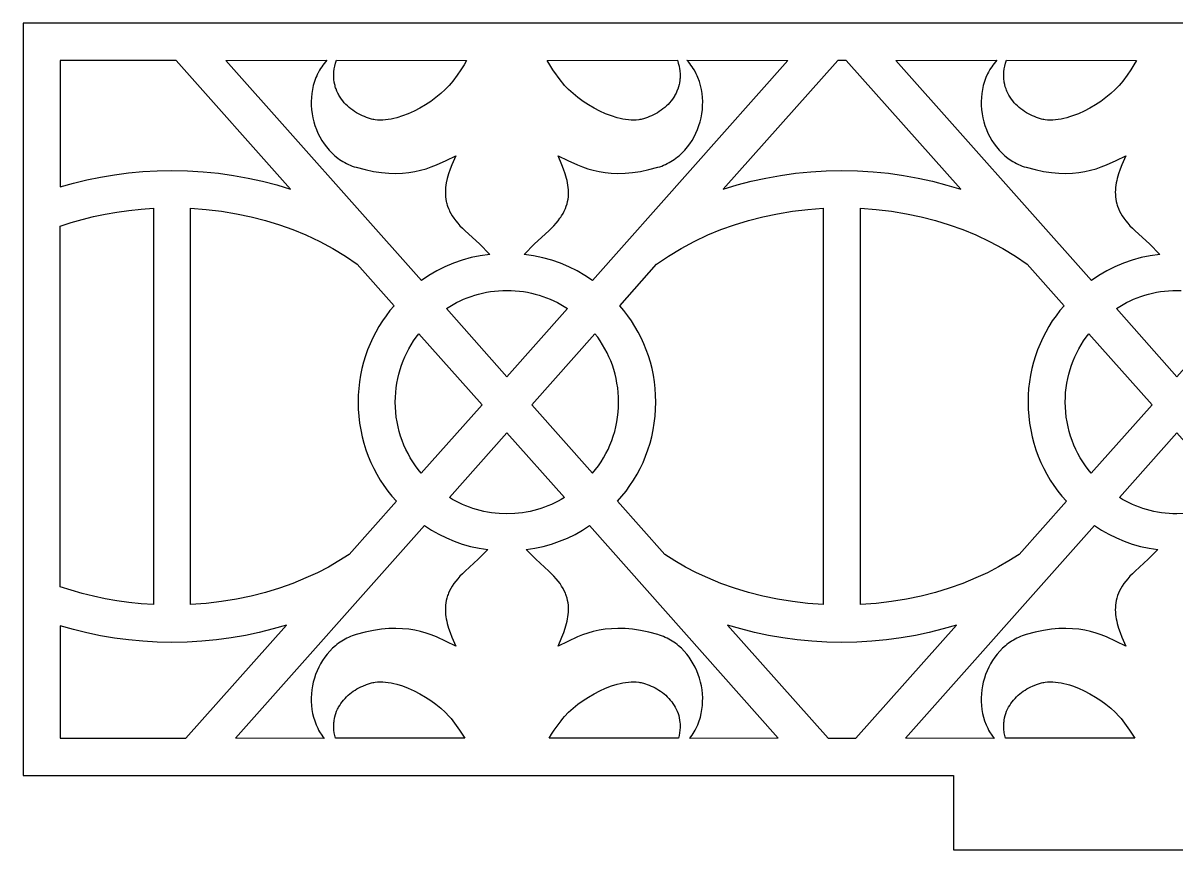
# Model space of a CAD drawing. Extents: x -831 to 1547, y -1426 to -385.
# Drawn here: x -599.54 to -553.04, y -513.42 to -480.12 of the extents above; entities that cross this region are included whole.
import ezdxf

# ---------------------------------------------------------------- set-up
doc = ezdxf.new("R2010")
doc.units = 0
doc.layers.add('CUT', color=18, linetype='CONTINUOUS')

msp = doc.modelspace()

# ---------------------------------------------------------------- linework, layer by layer
at = {"layer": 'CUT'}
for points in [[(-506.538, -480.124), (-599.538, -480.124), (-599.538, -510.424), (-562.038, -510.424), (-562.038, -513.424), (-544.038, -513.424), (-544.038, -510.424), (-506.538, -510.424)], [(-588.754, -486.816), (-593.371, -481.624), (-598.038, -481.624), (-598.038, -486.725), (-597.51, -486.574), (-596.97, -486.441), (-596.42, -486.328), (-595.86, -486.233), (-595.291, -486.159), (-594.714, -486.106), (-594.129, -486.073), (-593.538, -486.062), (-592.906, -486.075), (-592.282, -486.112), (-591.667, -486.173), (-591.062, -486.257), (-590.467, -486.364), (-589.883, -486.493), (-589.312, -486.644)], [(-580.733, -489.444), (-581.112, -489.495), (-581.482, -489.571), (-581.843, -489.67), (-582.194, -489.792), (-582.535, -489.935), (-582.864, -490.1), (-583.181, -490.284), (-583.485, -490.488), (-591.364, -481.624), (-587.293, -481.616), (-587.349, -481.68), (-587.404, -481.746), (-587.455, -481.814), (-587.503, -481.882), (-587.549, -481.953), (-587.592, -482.024), (-587.632, -482.096), (-587.652, -482.133), (-587.661, -482.152), (-587.662, -482.154), (-587.663, -482.156), (-587.664, -482.159), (-587.666, -482.161), (-587.666, -482.163), (-587.668, -482.166), (-587.669, -482.168), (-587.67, -482.17), (-587.705, -482.245), (-587.737, -482.321), (-587.767, -482.397), (-587.794, -482.475), (-587.841, -482.632), (-587.86, -482.712), (-587.877, -482.792), (-587.904, -482.954), (-587.92, -483.117), (-587.927, -483.281), (-587.925, -483.445), (-587.913, -483.61), (-587.892, -483.773), (-587.861, -483.935), (-587.822, -484.095), (-587.774, -484.252), (-587.718, -484.407), (-587.653, -484.557), (-587.58, -484.704), (-587.499, -484.846), (-587.409, -484.982), (-587.312, -485.113), (-587.208, -485.237), (-587.153, -485.297), (-587.096, -485.355), (-586.976, -485.464), (-586.849, -485.566), (-586.783, -485.613), (-586.716, -485.659), (-586.646, -485.702), (-586.575, -485.743), (-586.502, -485.781), (-586.428, -485.816), (-586.352, -485.85), (-586.274, -485.88), (-586.195, -485.908), (-586.114, -485.933), (-585.754, -486.027), (-585.416, -486.097), (-585.097, -486.145), (-584.797, -486.172), (-584.513, -486.18), (-584.245, -486.171), (-583.991, -486.145), (-583.749, -486.106), (-583.519, -486.054), (-583.298, -485.99), (-583.086, -485.917), (-582.881, -485.836), (-582.486, -485.657), (-582.102, -485.464), (-582.254, -485.828), (-582.324, -486.01), (-582.387, -486.193), (-582.441, -486.377), (-582.482, -486.561), (-582.498, -486.653), (-582.51, -486.746), (-582.517, -486.839), (-582.52, -486.933), (-582.519, -487.026), (-582.512, -487.12), (-582.5, -487.215), (-582.482, -487.31), (-582.471, -487.357), (-582.47, -487.363), (-582.47, -487.365), (-582.469, -487.366), (-582.469, -487.367), (-582.469, -487.369), (-582.468, -487.37), (-582.468, -487.372), (-582.467, -487.373), (-582.467, -487.375), (-582.465, -487.381), (-582.459, -487.405), (-582.445, -487.453), (-582.429, -487.5), (-582.393, -487.596), (-582.372, -487.645), (-582.35, -487.693), (-582.3, -487.79), (-582.242, -487.888), (-582.177, -487.986), (-582.103, -488.085), (-582.021, -488.184), (-581.931, -488.284), (-581.832, -488.384), (-581.724, -488.485), (-581.148, -489.02)], [(-586.909, -481.623), (-581.663, -481.625), (-581.768, -481.807), (-581.894, -482.005), (-582.043, -482.223), (-582.219, -482.46), (-582.288, -482.546), (-582.362, -482.632), (-582.524, -482.801), (-582.703, -482.966), (-582.898, -483.125), (-583.104, -483.276), (-583.322, -483.419), (-583.547, -483.55), (-583.778, -483.67), (-584.012, -483.775), (-584.246, -483.864), (-584.479, -483.936), (-584.595, -483.965), (-584.708, -483.989), (-584.821, -484.008), (-584.931, -484.021), (-585.04, -484.029), (-585.145, -484.031), (-585.249, -484.027), (-585.349, -484.017), (-585.397, -484.01), (-585.445, -484.001), (-585.492, -483.99), (-585.538, -483.977), (-585.62, -483.952), (-585.701, -483.923), (-585.783, -483.892), (-585.864, -483.856), (-585.944, -483.818), (-586.023, -483.776), (-586.102, -483.732), (-586.178, -483.683), (-586.253, -483.632), (-586.326, -483.578), (-586.397, -483.521), (-586.466, -483.46), (-586.531, -483.396), (-586.594, -483.33), (-586.653, -483.26), (-586.709, -483.187), (-586.76, -483.111), (-586.809, -483.032), (-586.831, -482.992), (-586.852, -482.95), (-586.891, -482.865), (-586.926, -482.778), (-586.941, -482.733), (-586.954, -482.687), (-586.967, -482.641), (-586.979, -482.593), (-586.997, -482.497), (-587.009, -482.398), (-587.015, -482.295), (-587.015, -482.19), (-587.008, -482.082), (-586.994, -481.972), (-586.974, -481.858), (-586.945, -481.742)], [(-576.591, -490.488), (-576.895, -490.286), (-577.212, -490.104), (-577.542, -489.94), (-577.882, -489.797), (-578.234, -489.676), (-578.595, -489.576), (-578.964, -489.498), (-579.342, -489.444), (-578.927, -489.02), (-578.352, -488.485), (-578.244, -488.384), (-578.145, -488.284), (-578.054, -488.184), (-577.973, -488.085), (-577.9, -487.986), (-577.865, -487.937), (-577.834, -487.888), (-577.776, -487.79), (-577.726, -487.693), (-577.704, -487.645), (-577.683, -487.596), (-577.646, -487.5), (-577.617, -487.405), (-577.593, -487.31), (-577.575, -487.215), (-577.563, -487.12), (-577.557, -487.026), (-577.555, -486.933), (-577.558, -486.839), (-577.566, -486.746), (-577.578, -486.653), (-577.593, -486.561), (-577.613, -486.469), (-577.635, -486.377), (-577.688, -486.193), (-577.752, -486.01), (-577.822, -485.828), (-577.974, -485.464), (-577.59, -485.657), (-577.195, -485.836), (-576.99, -485.917), (-576.777, -485.99), (-576.557, -486.054), (-576.326, -486.106), (-576.085, -486.145), (-575.831, -486.171), (-575.562, -486.18), (-575.279, -486.172), (-574.979, -486.145), (-574.66, -486.097), (-574.322, -486.027), (-573.962, -485.933), (-573.881, -485.908), (-573.802, -485.88), (-573.724, -485.85), (-573.648, -485.816), (-573.574, -485.781), (-573.501, -485.743), (-573.43, -485.702), (-573.36, -485.659), (-573.293, -485.613), (-573.226, -485.566), (-573.162, -485.516), (-573.1, -485.464), (-572.98, -485.355), (-572.868, -485.237), (-572.763, -485.113), (-572.666, -484.982), (-572.577, -484.846), (-572.496, -484.704), (-572.423, -484.557), (-572.358, -484.407), (-572.302, -484.252), (-572.253, -484.095), (-572.214, -483.935), (-572.184, -483.773), (-572.163, -483.61), (-572.151, -483.446), (-572.149, -483.281), (-572.156, -483.117), (-572.172, -482.954), (-572.198, -482.792), (-572.235, -482.632), (-572.281, -482.475), (-572.338, -482.321), (-572.371, -482.245), (-572.406, -482.17), (-572.484, -482.024), (-572.527, -481.953), (-572.573, -481.882), (-572.621, -481.814), (-572.672, -481.746), (-572.726, -481.68), (-572.783, -481.616), (-568.711, -481.624)], [(-578.412, -481.625), (-573.167, -481.623), (-573.131, -481.742), (-573.102, -481.858), (-573.082, -481.972), (-573.074, -482.027), (-573.068, -482.082), (-573.063, -482.137), (-573.061, -482.19), (-573.06, -482.243), (-573.061, -482.295), (-573.062, -482.321), (-573.062, -482.323), (-573.062, -482.324), (-573.062, -482.326), (-573.062, -482.328), (-573.062, -482.329), (-573.062, -482.331), (-573.062, -482.332), (-573.062, -482.334), (-573.062, -482.336), (-573.062, -482.337), (-573.063, -482.339), (-573.063, -482.34), (-573.063, -482.342), (-573.063, -482.344), (-573.063, -482.345), (-573.063, -482.347), (-573.063, -482.348), (-573.063, -482.35), (-573.063, -482.352), (-573.063, -482.353), (-573.063, -482.355), (-573.064, -482.356), (-573.064, -482.358), (-573.064, -482.36), (-573.064, -482.361), (-573.064, -482.363), (-573.064, -482.364), (-573.064, -482.366), (-573.064, -482.367), (-573.065, -482.369), (-573.065, -482.371), (-573.065, -482.372), (-573.065, -482.374), (-573.065, -482.375), (-573.065, -482.377), (-573.065, -482.379), (-573.065, -482.38), (-573.065, -482.382), (-573.066, -482.383), (-573.066, -482.385), (-573.066, -482.391), (-573.066, -482.393), (-573.066, -482.394), (-573.067, -482.396), (-573.067, -482.398), (-573.067, -482.399), (-573.067, -482.401), (-573.067, -482.402), (-573.067, -482.404), (-573.068, -482.405), (-573.068, -482.407), (-573.068, -482.409), (-573.068, -482.41), (-573.068, -482.412), (-573.068, -482.413), (-573.068, -482.415), (-573.069, -482.416), (-573.069, -482.418), (-573.069, -482.42), (-573.069, -482.421), (-573.069, -482.423), (-573.073, -482.448), (-573.073, -482.454), (-573.073, -482.455), (-573.074, -482.457), (-573.074, -482.458), (-573.074, -482.46), (-573.074, -482.462), (-573.074, -482.463), (-573.074, -482.465), (-573.075, -482.466), (-573.075, -482.468), (-573.075, -482.469), (-573.075, -482.471), (-573.076, -482.472), (-573.079, -482.497), (-573.088, -482.546), (-573.097, -482.593), (-573.121, -482.687), (-573.135, -482.733), (-573.137, -482.738), (-573.137, -482.74), (-573.138, -482.741), (-573.138, -482.743), (-573.139, -482.744), (-573.139, -482.745), (-573.14, -482.747), (-573.14, -482.748), (-573.141, -482.75), (-573.141, -482.751), (-573.142, -482.753), (-573.142, -482.754), (-573.143, -482.755), (-573.143, -482.757), (-573.144, -482.758), (-573.144, -482.76), (-573.145, -482.761), (-573.145, -482.762), (-573.146, -482.764), (-573.146, -482.765), (-573.146, -482.767), (-573.147, -482.768), (-573.147, -482.769), (-573.148, -482.771), (-573.148, -482.772), (-573.149, -482.773), (-573.149, -482.775), (-573.15, -482.776), (-573.15, -482.778), (-573.185, -482.865), (-573.203, -482.908), (-573.224, -482.95), (-573.267, -483.032), (-573.279, -483.052), (-573.291, -483.072), (-573.315, -483.111), (-573.367, -483.187), (-573.423, -483.26), (-573.482, -483.33), (-573.545, -483.396), (-573.61, -483.46), (-573.679, -483.521), (-573.749, -483.578), (-573.822, -483.632), (-573.897, -483.684), (-573.974, -483.732), (-574.052, -483.776), (-574.132, -483.818), (-574.212, -483.856), (-574.293, -483.892), (-574.374, -483.923), (-574.456, -483.952), (-574.538, -483.977), (-574.583, -483.99), (-574.631, -484.001), (-574.678, -484.01), (-574.727, -484.017), (-574.827, -484.027), (-574.93, -484.031), (-575.036, -484.029), (-575.144, -484.021), (-575.255, -484.008), (-575.367, -483.989), (-575.481, -483.965), (-575.597, -483.936), (-575.83, -483.864), (-576.064, -483.775), (-576.298, -483.67), (-576.529, -483.55), (-576.754, -483.419), (-576.971, -483.276), (-577.178, -483.125), (-577.373, -482.966), (-577.552, -482.801), (-577.714, -482.632), (-577.788, -482.546), (-577.856, -482.46), (-578.182, -482.005), (-578.308, -481.807)], [(-561.752, -486.816), (-566.37, -481.624), (-566.704, -481.624), (-571.322, -486.816), (-570.764, -486.644), (-570.192, -486.493), (-569.609, -486.364), (-569.014, -486.257), (-568.408, -486.173), (-567.793, -486.112), (-567.169, -486.075), (-566.538, -486.062), (-565.906, -486.075), (-565.282, -486.112), (-564.667, -486.173), (-564.061, -486.257), (-563.466, -486.364), (-562.882, -486.494), (-562.311, -486.645)], [(-553.732, -489.444), (-554.111, -489.495), (-554.481, -489.571), (-554.842, -489.67), (-555.193, -489.792), (-555.534, -489.935), (-555.863, -490.1), (-556.18, -490.284), (-556.484, -490.488), (-564.363, -481.624), (-560.292, -481.616), (-560.349, -481.68), (-560.403, -481.746), (-560.454, -481.814), (-560.502, -481.882), (-560.548, -481.953), (-560.57, -481.988), (-560.591, -482.024), (-560.631, -482.096), (-560.669, -482.17), (-560.736, -482.321), (-560.766, -482.397), (-560.793, -482.475), (-560.84, -482.632), (-560.876, -482.792), (-560.903, -482.954), (-560.919, -483.117), (-560.926, -483.281), (-560.924, -483.445), (-560.912, -483.61), (-560.891, -483.773), (-560.86, -483.935), (-560.821, -484.095), (-560.773, -484.252), (-560.717, -484.407), (-560.652, -484.557), (-560.579, -484.704), (-560.498, -484.846), (-560.408, -484.982), (-560.312, -485.113), (-560.207, -485.237), (-560.094, -485.355), (-559.975, -485.464), (-559.848, -485.566), (-559.715, -485.659), (-559.645, -485.702), (-559.574, -485.743), (-559.501, -485.781), (-559.427, -485.816), (-559.351, -485.85), (-559.273, -485.88), (-559.193, -485.908), (-559.113, -485.933), (-558.753, -486.027), (-558.415, -486.097), (-558.096, -486.145), (-557.796, -486.172), (-557.512, -486.18), (-557.244, -486.171), (-556.99, -486.145), (-556.748, -486.106), (-556.518, -486.054), (-556.297, -485.99), (-556.085, -485.917), (-555.88, -485.836), (-555.485, -485.657), (-555.101, -485.464), (-555.253, -485.828), (-555.323, -486.01), (-555.386, -486.193), (-555.44, -486.377), (-555.462, -486.469), (-555.481, -486.561), (-555.497, -486.653), (-555.509, -486.746), (-555.516, -486.839), (-555.519, -486.933), (-555.518, -487.026), (-555.511, -487.12), (-555.499, -487.215), (-555.481, -487.31), (-555.458, -487.405), (-555.444, -487.453), (-555.428, -487.5), (-555.392, -487.596), (-555.349, -487.693), (-555.298, -487.79), (-555.241, -487.888), (-555.175, -487.986), (-555.102, -488.085), (-555.02, -488.184), (-554.93, -488.284), (-554.831, -488.384), (-554.722, -488.485), (-554.147, -489.02)], [(-559.908, -481.623), (-554.662, -481.625), (-554.767, -481.807), (-554.893, -482.005), (-555.042, -482.223), (-555.218, -482.46), (-555.287, -482.546), (-555.361, -482.632), (-555.439, -482.717), (-555.523, -482.801), (-555.702, -482.966), (-555.896, -483.125), (-556.103, -483.276), (-556.321, -483.419), (-556.546, -483.55), (-556.776, -483.67), (-557.01, -483.775), (-557.245, -483.864), (-557.362, -483.902), (-557.478, -483.936), (-557.594, -483.965), (-557.707, -483.989), (-557.82, -484.008), (-557.93, -484.021), (-558.038, -484.029), (-558.144, -484.031), (-558.248, -484.027), (-558.348, -484.017), (-558.396, -484.01), (-558.444, -484.001), (-558.491, -483.99), (-558.537, -483.977), (-558.619, -483.952), (-558.7, -483.923), (-558.782, -483.892), (-558.863, -483.856), (-558.943, -483.818), (-559.022, -483.776), (-559.1, -483.732), (-559.177, -483.683), (-559.252, -483.632), (-559.325, -483.578), (-559.396, -483.521), (-559.464, -483.46), (-559.53, -483.396), (-559.593, -483.33), (-559.652, -483.26), (-559.708, -483.187), (-559.76, -483.111), (-559.807, -483.032), (-559.851, -482.95), (-559.89, -482.865), (-559.908, -482.822), (-559.924, -482.778), (-559.954, -482.687), (-559.977, -482.593), (-559.995, -482.497), (-560.002, -482.448), (-560.008, -482.398), (-560.014, -482.295), (-560.014, -482.19), (-560.007, -482.082), (-559.993, -481.972), (-559.972, -481.858), (-559.944, -481.742)], [(-594.288, -503.544), (-594.784, -503.51), (-595.274, -503.46), (-595.756, -503.393), (-596.23, -503.309), (-596.696, -503.211), (-597.153, -503.097), (-597.601, -502.968), (-598.039, -502.824), (-598.038, -488.303), (-597.6, -488.16), (-597.153, -488.031), (-596.696, -487.917), (-596.23, -487.818), (-595.756, -487.735), (-595.273, -487.668), (-594.784, -487.617), (-594.288, -487.583)], [(-592.788, -503.544), (-592.788, -487.584), (-592.16, -487.63), (-591.544, -487.702), (-590.939, -487.801), (-590.348, -487.924), (-589.771, -488.073), (-589.21, -488.245), (-588.665, -488.439), (-588.137, -488.656), (-587.584, -488.915), (-587.055, -489.198), (-586.55, -489.505), (-586.071, -489.833), (-584.587, -491.506), (-584.753, -491.704), (-584.911, -491.909), (-585.059, -492.122), (-585.198, -492.341), (-585.327, -492.566), (-585.446, -492.798), (-585.555, -493.036), (-585.654, -493.279), (-585.741, -493.527), (-585.819, -493.78), (-585.885, -494.038), (-585.939, -494.301), (-585.982, -494.567), (-586.013, -494.837), (-586.032, -495.111), (-586.038, -495.388), (-586.031, -495.675), (-586.011, -495.958), (-585.978, -496.237), (-585.932, -496.512), (-585.874, -496.783), (-585.804, -497.049), (-585.721, -497.31), (-585.627, -497.566), (-585.522, -497.816), (-585.406, -498.06), (-585.279, -498.297), (-585.142, -498.528), (-584.995, -498.752), (-584.837, -498.969), (-584.67, -499.178), (-584.494, -499.379), (-586.399, -501.524), (-586.808, -501.784), (-587.235, -502.03), (-587.678, -502.259), (-588.137, -502.472), (-588.665, -502.689), (-589.21, -502.883), (-589.772, -503.055), (-590.348, -503.203), (-590.939, -503.327), (-591.544, -503.425), (-592.16, -503.498)], [(-567.288, -503.544), (-567.916, -503.498), (-568.532, -503.425), (-569.136, -503.327), (-569.727, -503.203), (-570.304, -503.055), (-570.865, -502.883), (-571.411, -502.689), (-571.938, -502.472), (-572.398, -502.259), (-572.841, -502.03), (-573.267, -501.784), (-573.677, -501.524), (-575.582, -499.379), (-575.406, -499.178), (-575.239, -498.969), (-575.081, -498.752), (-574.934, -498.528), (-574.796, -498.297), (-574.67, -498.06), (-574.553, -497.816), (-574.448, -497.566), (-574.354, -497.31), (-574.272, -497.049), (-574.202, -496.783), (-574.144, -496.512), (-574.098, -496.237), (-574.065, -495.958), (-574.045, -495.675), (-574.038, -495.388), (-574.044, -495.111), (-574.063, -494.837), (-574.094, -494.567), (-574.136, -494.301), (-574.191, -494.038), (-574.257, -493.78), (-574.334, -493.527), (-574.422, -493.279), (-574.521, -493.036), (-574.63, -492.798), (-574.749, -492.567), (-574.878, -492.341), (-575.017, -492.122), (-575.165, -491.909), (-575.322, -491.704), (-575.488, -491.506), (-574.004, -489.833), (-573.525, -489.505), (-573.021, -489.198), (-572.491, -488.915), (-571.938, -488.656), (-571.411, -488.439), (-570.866, -488.244), (-570.304, -488.073), (-569.727, -487.924), (-569.136, -487.801), (-568.532, -487.702), (-567.916, -487.63), (-567.288, -487.584)], [(-565.788, -503.544), (-565.788, -487.584), (-565.16, -487.63), (-564.544, -487.702), (-563.939, -487.801), (-563.348, -487.924), (-562.771, -488.073), (-562.21, -488.245), (-561.665, -488.439), (-561.137, -488.656), (-560.584, -488.915), (-560.053, -489.199), (-559.548, -489.506), (-559.068, -489.835), (-557.586, -491.506), (-557.752, -491.704), (-557.91, -491.909), (-558.058, -492.122), (-558.197, -492.341), (-558.326, -492.566), (-558.445, -492.798), (-558.554, -493.036), (-558.652, -493.279), (-558.74, -493.527), (-558.818, -493.78), (-558.883, -494.038), (-558.938, -494.301), (-558.981, -494.567), (-559.012, -494.837), (-559.03, -495.111), (-559.037, -495.388), (-559.03, -495.675), (-559.01, -495.958), (-558.977, -496.237), (-558.931, -496.512), (-558.873, -496.783), (-558.802, -497.049), (-558.72, -497.31), (-558.626, -497.566), (-558.521, -497.816), (-558.405, -498.06), (-558.278, -498.297), (-558.141, -498.528), (-557.993, -498.752), (-557.836, -498.969), (-557.669, -499.178), (-557.493, -499.379), (-559.396, -501.522), (-559.806, -501.783), (-560.234, -502.029), (-560.677, -502.259), (-561.137, -502.472), (-561.665, -502.689), (-562.21, -502.883), (-562.772, -503.055), (-563.348, -503.203), (-563.939, -503.327), (-564.544, -503.425), (-565.16, -503.498)], [(-582.477, -491.622), (-582.344, -491.537), (-582.209, -491.456), (-582.07, -491.381), (-581.928, -491.31), (-581.784, -491.244), (-581.636, -491.184), (-581.486, -491.129), (-581.334, -491.08), (-581.179, -491.036), (-581.022, -490.997), (-580.862, -490.964), (-580.701, -490.937), (-580.538, -490.916), (-580.373, -490.901), (-580.206, -490.891), (-580.038, -490.888), (-579.87, -490.891), (-579.703, -490.901), (-579.538, -490.916), (-579.375, -490.937), (-579.213, -490.964), (-579.054, -490.997), (-578.897, -491.036), (-578.742, -491.08), (-578.589, -491.129), (-578.439, -491.184), (-578.292, -491.244), (-578.147, -491.31), (-578.006, -491.381), (-577.867, -491.456), (-577.731, -491.537), (-577.599, -491.622), (-580.038, -494.366)], [(-583.492, -498.252), (-583.612, -498.104), (-583.725, -497.952), (-583.832, -497.794), (-583.932, -497.632), (-584.025, -497.465), (-584.111, -497.294), (-584.19, -497.119), (-584.261, -496.94), (-584.324, -496.757), (-584.38, -496.57), (-584.427, -496.38), (-584.467, -496.187), (-584.498, -495.991), (-584.52, -495.793), (-584.533, -495.592), (-584.538, -495.388), (-584.534, -495.194), (-584.521, -495.002), (-584.501, -494.813), (-584.473, -494.626), (-584.438, -494.441), (-584.394, -494.259), (-584.344, -494.081), (-584.286, -493.905), (-584.221, -493.733), (-584.15, -493.564), (-584.072, -493.399), (-583.987, -493.237), (-583.895, -493.08), (-583.798, -492.927), (-583.694, -492.778), (-583.585, -492.634), (-581.041, -495.495)], [(-576.491, -492.634), (-579.034, -495.495), (-576.584, -498.252), (-576.464, -498.104), (-576.351, -497.952), (-576.244, -497.794), (-576.144, -497.632), (-576.05, -497.465), (-575.964, -497.294), (-575.886, -497.119), (-575.815, -496.94), (-575.751, -496.757), (-575.696, -496.57), (-575.648, -496.38), (-575.609, -496.187), (-575.578, -495.991), (-575.556, -495.793), (-575.542, -495.592), (-575.538, -495.388), (-575.542, -495.194), (-575.554, -495.002), (-575.574, -494.813), (-575.603, -494.626), (-575.638, -494.441), (-575.681, -494.259), (-575.732, -494.081), (-575.79, -493.905), (-575.854, -493.733), (-575.926, -493.564), (-576.004, -493.399), (-576.089, -493.237), (-576.18, -493.08), (-576.278, -492.927), (-576.381, -492.778)], [(-556.49, -498.252), (-556.61, -498.104), (-556.724, -497.952), (-556.831, -497.794), (-556.931, -497.632), (-557.024, -497.465), (-557.11, -497.294), (-557.189, -497.119), (-557.26, -496.94), (-557.323, -496.757), (-557.379, -496.57), (-557.426, -496.38), (-557.466, -496.187), (-557.496, -495.991), (-557.519, -495.793), (-557.532, -495.592), (-557.537, -495.388), (-557.532, -495.194), (-557.521, -495.002), (-557.5, -494.813), (-557.472, -494.626), (-557.436, -494.441), (-557.393, -494.259), (-557.343, -494.081), (-557.285, -493.905), (-557.22, -493.733), (-557.149, -493.564), (-557.07, -493.399), (-556.985, -493.237), (-556.894, -493.08), (-556.797, -492.927), (-556.693, -492.778), (-556.584, -492.634), (-554.04, -495.495)], [(-577.721, -499.23), (-577.848, -499.307), (-577.979, -499.38), (-578.112, -499.448), (-578.247, -499.511), (-578.385, -499.57), (-578.525, -499.624), (-578.668, -499.673), (-578.812, -499.717), (-579.108, -499.791), (-579.259, -499.82), (-579.412, -499.845), (-579.566, -499.864), (-579.722, -499.877), (-580.038, -499.888), (-580.354, -499.877), (-580.51, -499.864), (-580.664, -499.845), (-580.816, -499.82), (-580.967, -499.791), (-581.116, -499.757), (-581.263, -499.717), (-581.408, -499.673), (-581.551, -499.624), (-581.691, -499.57), (-581.829, -499.511), (-581.964, -499.448), (-582.097, -499.38), (-582.227, -499.307), (-582.355, -499.23), (-580.038, -496.624)], [(-583.363, -500.365), (-583.078, -500.547), (-582.783, -500.713), (-582.477, -500.861), (-582.161, -500.992), (-581.836, -501.104), (-581.502, -501.198), (-581.161, -501.272), (-580.813, -501.326), (-581.203, -501.718), (-581.723, -502.199), (-581.832, -502.3), (-581.931, -502.401), (-582.021, -502.501), (-582.103, -502.6), (-582.177, -502.699), (-582.242, -502.797), (-582.3, -502.894), (-582.35, -502.991), (-582.393, -503.088), (-582.412, -503.136), (-582.429, -503.184), (-582.459, -503.28), (-582.482, -503.375), (-582.5, -503.47), (-582.512, -503.564), (-582.519, -503.658), (-582.52, -503.752), (-582.517, -503.845), (-582.509, -503.938), (-582.498, -504.031), (-582.482, -504.123), (-582.463, -504.216), (-582.441, -504.308), (-582.387, -504.491), (-582.324, -504.674), (-582.254, -504.856), (-582.102, -505.22), (-582.486, -505.028), (-582.881, -504.848), (-583.086, -504.767), (-583.298, -504.694), (-583.519, -504.631), (-583.749, -504.579), (-583.991, -504.539), (-584.245, -504.514), (-584.513, -504.504), (-584.797, -504.512), (-585.097, -504.54), (-585.416, -504.588), (-585.754, -504.658), (-586.114, -504.752), (-586.192, -504.776), (-586.269, -504.803), (-586.344, -504.832), (-586.418, -504.864), (-586.491, -504.898), (-586.561, -504.934), (-586.63, -504.973), (-586.698, -505.014), (-586.764, -505.058), (-586.828, -505.103), (-586.891, -505.151), (-586.952, -505.2), (-587.07, -505.305), (-587.18, -505.417), (-587.283, -505.535), (-587.379, -505.66), (-587.469, -505.79), (-587.55, -505.926), (-587.624, -506.066), (-587.69, -506.21), (-587.749, -506.358), (-587.799, -506.509), (-587.841, -506.663), (-587.875, -506.819), (-587.901, -506.976), (-587.918, -507.135), (-587.926, -507.294), (-587.926, -507.453), (-587.917, -507.612), (-587.898, -507.769), (-587.885, -507.848), (-587.87, -507.926), (-587.833, -508.08), (-587.786, -508.232), (-587.73, -508.381), (-587.664, -508.526), (-587.627, -508.597), (-587.588, -508.667), (-587.502, -508.804), (-587.455, -508.871), (-587.405, -508.936), (-590.971, -508.924)], [(-579.262, -501.326), (-578.914, -501.274), (-578.573, -501.201), (-578.239, -501.108), (-577.915, -500.996), (-577.599, -500.865), (-577.293, -500.715), (-576.997, -500.548), (-576.713, -500.365), (-569.104, -508.924), (-572.671, -508.936), (-572.621, -508.871), (-572.574, -508.804), (-572.53, -508.736), (-572.488, -508.667), (-572.449, -508.597), (-572.412, -508.526), (-572.345, -508.381), (-572.289, -508.232), (-572.265, -508.156), (-572.242, -508.08), (-572.205, -507.926), (-572.177, -507.769), (-572.159, -507.612), (-572.15, -507.453), (-572.149, -507.294), (-572.157, -507.135), (-572.175, -506.976), (-572.2, -506.819), (-572.234, -506.663), (-572.277, -506.509), (-572.327, -506.358), (-572.386, -506.21), (-572.452, -506.066), (-572.526, -505.926), (-572.607, -505.79), (-572.696, -505.66), (-572.792, -505.535), (-572.896, -505.417), (-573.006, -505.305), (-573.123, -505.2), (-573.184, -505.151), (-573.247, -505.103), (-573.377, -505.014), (-573.514, -504.934), (-573.585, -504.898), (-573.657, -504.864), (-573.731, -504.832), (-573.807, -504.803), (-573.884, -504.776), (-573.962, -504.752), (-574.321, -504.658), (-574.659, -504.587), (-574.978, -504.54), (-575.279, -504.512), (-575.562, -504.504), (-575.83, -504.514), (-576.085, -504.539), (-576.326, -504.579), (-576.557, -504.631), (-576.777, -504.694), (-576.99, -504.767), (-577.195, -504.848), (-577.59, -505.028), (-577.974, -505.22), (-577.821, -504.856), (-577.751, -504.674), (-577.689, -504.491), (-577.635, -504.308), (-577.612, -504.216), (-577.593, -504.123), (-577.578, -504.031), (-577.566, -503.938), (-577.558, -503.845), (-577.555, -503.752), (-577.557, -503.658), (-577.563, -503.564), (-577.576, -503.47), (-577.593, -503.375), (-577.617, -503.28), (-577.646, -503.184), (-577.664, -503.136), (-577.683, -503.088), (-577.726, -502.991), (-577.776, -502.894), (-577.834, -502.797), (-577.899, -502.699), (-577.973, -502.6), (-578.054, -502.501), (-578.145, -502.401), (-578.244, -502.3), (-578.352, -502.199), (-578.872, -501.718)], [(-556.362, -500.365), (-556.077, -500.547), (-555.782, -500.713), (-555.476, -500.861), (-555.16, -500.992), (-554.835, -501.104), (-554.501, -501.198), (-554.16, -501.272), (-553.812, -501.326), (-554.202, -501.718), (-554.722, -502.199), (-554.831, -502.3), (-554.93, -502.401), (-555.02, -502.501), (-555.102, -502.6), (-555.175, -502.699), (-555.241, -502.797), (-555.298, -502.894), (-555.349, -502.991), (-555.392, -503.088), (-555.428, -503.184), (-555.458, -503.28), (-555.481, -503.375), (-555.499, -503.47), (-555.511, -503.564), (-555.518, -503.658), (-555.519, -503.752), (-555.516, -503.845), (-555.509, -503.938), (-555.497, -504.031), (-555.481, -504.123), (-555.462, -504.216), (-555.44, -504.308), (-555.386, -504.491), (-555.323, -504.674), (-555.253, -504.856), (-555.101, -505.22), (-555.485, -505.028), (-555.88, -504.848), (-556.085, -504.767), (-556.297, -504.694), (-556.518, -504.631), (-556.748, -504.579), (-556.99, -504.539), (-557.244, -504.514), (-557.512, -504.504), (-557.796, -504.512), (-558.096, -504.54), (-558.415, -504.588), (-558.753, -504.658), (-559.112, -504.752), (-559.191, -504.776), (-559.267, -504.803), (-559.343, -504.832), (-559.417, -504.864), (-559.489, -504.898), (-559.56, -504.934), (-559.629, -504.973), (-559.697, -505.014), (-559.763, -505.058), (-559.827, -505.103), (-559.89, -505.151), (-559.951, -505.2), (-560.068, -505.305), (-560.179, -505.417), (-560.282, -505.535), (-560.378, -505.66), (-560.467, -505.79), (-560.549, -505.926), (-560.623, -506.066), (-560.689, -506.21), (-560.747, -506.358), (-560.798, -506.509), (-560.84, -506.663), (-560.874, -506.819), (-560.9, -506.976), (-560.917, -507.135), (-560.925, -507.294), (-560.925, -507.453), (-560.916, -507.612), (-560.897, -507.769), (-560.884, -507.848), (-560.869, -507.926), (-560.832, -508.08), (-560.785, -508.232), (-560.729, -508.381), (-560.663, -508.526), (-560.626, -508.597), (-560.587, -508.667), (-560.5, -508.804), (-560.404, -508.936), (-563.97, -508.924)], [(-598.039, -504.402), (-598.038, -508.924), (-592.978, -508.924), (-588.924, -504.367), (-589.464, -504.526), (-590.017, -504.666), (-590.58, -504.786), (-591.154, -504.885), (-591.738, -504.963), (-592.33, -505.02), (-592.93, -505.054), (-593.538, -505.065), (-594.129, -505.055), (-594.714, -505.022), (-595.291, -504.968), (-595.86, -504.894), (-596.42, -504.8), (-596.97, -504.686), (-597.51, -504.553)], [(-571.152, -504.367), (-567.098, -508.924), (-565.977, -508.924), (-561.922, -504.366), (-562.463, -504.526), (-563.016, -504.666), (-563.579, -504.785), (-564.153, -504.885), (-564.737, -504.963), (-565.33, -505.02), (-565.93, -505.054), (-566.538, -505.065), (-567.145, -505.054), (-567.745, -505.02), (-568.338, -504.963), (-568.921, -504.885), (-569.495, -504.786), (-570.059, -504.666), (-570.612, -504.526)], [(-581.74, -508.924), (-586.949, -508.926), (-586.963, -508.87), (-586.976, -508.815), (-586.995, -508.705), (-587.008, -508.599), (-587.015, -508.495), (-587.015, -508.493), (-587.015, -508.492), (-587.015, -508.49), (-587.015, -508.488), (-587.015, -508.487), (-587.015, -508.485), (-587.015, -508.484), (-587.015, -508.482), (-587.015, -508.48), (-587.015, -508.479), (-587.015, -508.477), (-587.015, -508.476), (-587.015, -508.474), (-587.015, -508.472), (-587.015, -508.471), (-587.015, -508.469), (-587.016, -508.463), (-587.016, -508.461), (-587.015, -508.46), (-587.016, -508.458), (-587.016, -508.456), (-587.016, -508.455), (-587.016, -508.453), (-587.016, -508.452), (-587.016, -508.45), (-587.016, -508.448), (-587.016, -508.447), (-587.016, -508.445), (-587.016, -508.444), (-587.015, -508.393), (-587.009, -508.295), (-587.009, -508.293), (-587.009, -508.292), (-587.009, -508.29), (-587.009, -508.289), (-587.009, -508.287), (-587.009, -508.285), (-587.009, -508.284), (-587.009, -508.282), (-587.008, -508.281), (-587.008, -508.279), (-587.008, -508.278), (-587.008, -508.276), (-587.008, -508.275), (-587.007, -508.273), (-587.007, -508.272), (-587.007, -508.27), (-587.004, -508.246), (-586.998, -508.199), (-586.99, -508.151), (-586.981, -508.105), (-586.976, -508.082), (-586.976, -508.081), (-586.976, -508.079), (-586.975, -508.078), (-586.975, -508.076), (-586.975, -508.075), (-586.974, -508.074), (-586.974, -508.072), (-586.974, -508.071), (-586.973, -508.069), (-586.973, -508.068), (-586.972, -508.066), (-586.972, -508.065), (-586.972, -508.064), (-586.971, -508.062), (-586.971, -508.061), (-586.971, -508.059), (-586.971, -508.058), (-586.97, -508.057), (-586.97, -508.055), (-586.97, -508.054), (-586.969, -508.052), (-586.969, -508.051), (-586.969, -508.049), (-586.968, -508.048), (-586.968, -508.047), (-586.967, -508.045), (-586.967, -508.044), (-586.967, -508.042), (-586.965, -508.037), (-586.965, -508.035), (-586.965, -508.034), (-586.964, -508.033), (-586.964, -508.031), (-586.963, -508.03), (-586.963, -508.028), (-586.963, -508.027), (-586.962, -508.026), (-586.962, -508.024), (-586.961, -508.023), (-586.961, -508.021), (-586.961, -508.02), (-586.96, -508.019), (-586.96, -508.017), (-586.96, -508.016), (-586.959, -508.014), (-586.932, -507.926), (-586.9, -507.841), (-586.864, -507.758), (-586.844, -507.718), (-586.823, -507.679), (-586.778, -507.602), (-586.73, -507.527), (-586.677, -507.456), (-586.622, -507.387), (-586.563, -507.321), (-586.501, -507.258), (-586.437, -507.198), (-586.37, -507.141), (-586.301, -507.087), (-586.229, -507.035), (-586.157, -506.987), (-586.082, -506.941), (-586.007, -506.899), (-585.93, -506.859), (-585.852, -506.823), (-585.695, -506.759), (-585.538, -506.707), (-585.492, -506.695), (-585.445, -506.684), (-585.397, -506.675), (-585.348, -506.667), (-585.249, -506.657), (-585.145, -506.653), (-585.04, -506.655), (-584.931, -506.663), (-584.821, -506.677), (-584.708, -506.695), (-584.594, -506.719), (-584.479, -506.748), (-584.246, -506.82), (-584.012, -506.91), (-583.778, -507.015), (-583.547, -507.134), (-583.322, -507.266), (-583.104, -507.408), (-582.897, -507.559), (-582.703, -507.718), (-582.524, -507.883), (-582.362, -508.052), (-582.288, -508.138), (-582.219, -508.224), (-581.947, -508.599)], [(-573.126, -508.927), (-578.335, -508.924), (-578.239, -508.767), (-578.128, -508.599), (-577.856, -508.224), (-577.788, -508.138), (-577.714, -508.052), (-577.552, -507.883), (-577.373, -507.718), (-577.178, -507.559), (-576.971, -507.408), (-576.754, -507.266), (-576.529, -507.134), (-576.298, -507.015), (-576.064, -506.91), (-575.829, -506.82), (-575.596, -506.748), (-575.481, -506.719), (-575.367, -506.695), (-575.255, -506.677), (-575.144, -506.663), (-575.036, -506.655), (-574.93, -506.653), (-574.827, -506.657), (-574.727, -506.667), (-574.678, -506.675), (-574.63, -506.684), (-574.583, -506.695), (-574.537, -506.707), (-574.459, -506.731), (-574.38, -506.759), (-574.302, -506.789), (-574.223, -506.823), (-574.146, -506.859), (-574.069, -506.899), (-573.993, -506.941), (-573.919, -506.987), (-573.846, -507.035), (-573.775, -507.087), (-573.706, -507.141), (-573.639, -507.198), (-573.574, -507.258), (-573.513, -507.321), (-573.454, -507.387), (-573.398, -507.456), (-573.346, -507.527), (-573.297, -507.602), (-573.252, -507.679), (-573.211, -507.758), (-573.175, -507.841), (-573.143, -507.926), (-573.116, -508.014), (-573.094, -508.105), (-573.077, -508.199), (-573.066, -508.295), (-573.062, -508.344), (-573.06, -508.393), (-573.06, -508.444), (-573.061, -508.495), (-573.067, -508.599), (-573.08, -508.706), (-573.1, -508.815)], [(-554.739, -508.924), (-559.948, -508.926), (-559.975, -508.815), (-559.994, -508.705), (-560.002, -508.652), (-560.007, -508.599), (-560.014, -508.495), (-560.014, -508.393), (-560.009, -508.295), (-560.003, -508.246), (-560.003, -508.245), (-560.003, -508.243), (-560.003, -508.242), (-560.003, -508.24), (-560.002, -508.239), (-560.002, -508.237), (-560.002, -508.236), (-560.002, -508.234), (-560.002, -508.233), (-560.001, -508.231), (-560.001, -508.23), (-560.001, -508.228), (-560.001, -508.227), (-560.001, -508.225), (-560.001, -508.224), (-560, -508.222), (-559.997, -508.199), (-559.98, -508.105), (-559.958, -508.014), (-559.931, -507.926), (-559.899, -507.841), (-559.863, -507.758), (-559.822, -507.679), (-559.777, -507.602), (-559.729, -507.527), (-559.676, -507.456), (-559.621, -507.387), (-559.562, -507.321), (-559.5, -507.258), (-559.436, -507.198), (-559.369, -507.141), (-559.3, -507.087), (-559.228, -507.035), (-559.156, -506.987), (-559.081, -506.941), (-559.005, -506.899), (-558.929, -506.859), (-558.851, -506.823), (-558.694, -506.759), (-558.616, -506.731), (-558.537, -506.707), (-558.491, -506.695), (-558.444, -506.684), (-558.396, -506.675), (-558.347, -506.667), (-558.248, -506.657), (-558.144, -506.653), (-558.038, -506.655), (-557.93, -506.663), (-557.82, -506.677), (-557.707, -506.695), (-557.593, -506.719), (-557.478, -506.748), (-557.362, -506.782), (-557.245, -506.82), (-557.01, -506.91), (-556.776, -507.015), (-556.546, -507.134), (-556.321, -507.266), (-556.103, -507.408), (-555.896, -507.559), (-555.702, -507.718), (-555.523, -507.883), (-555.361, -508.052), (-555.287, -508.138), (-555.218, -508.224), (-554.946, -508.599)]]:
    msp.add_lwpolyline(points, close=True, dxfattribs=at)
for points in [[(-550.598, -491.622), (-553.037, -494.366), (-555.476, -491.622), (-555.343, -491.537), (-555.208, -491.456), (-555.069, -491.381), (-554.927, -491.31), (-554.782, -491.244), (-554.635, -491.184), (-554.485, -491.129), (-554.333, -491.08), (-554.178, -491.036), (-554.021, -490.997), (-553.861, -490.964), (-553.7, -490.937), (-553.537, -490.916), (-553.372, -490.901), (-553.205, -490.891), (-553.037, -490.888), (-552.868, -490.891)], [(-552.721, -499.877), (-553.037, -499.888), (-553.196, -499.885), (-553.353, -499.877), (-553.508, -499.864), (-553.663, -499.845), (-553.815, -499.82), (-553.966, -499.791), (-554.115, -499.757), (-554.262, -499.717), (-554.407, -499.673), (-554.549, -499.624), (-554.69, -499.57), (-554.828, -499.511), (-554.963, -499.448), (-555.096, -499.38), (-555.226, -499.307), (-555.354, -499.23), (-553.037, -496.624), (-550.72, -499.23)]]:
    msp.add_lwpolyline(points, dxfattribs=at)

doc.saveas('drawing.dxf')
